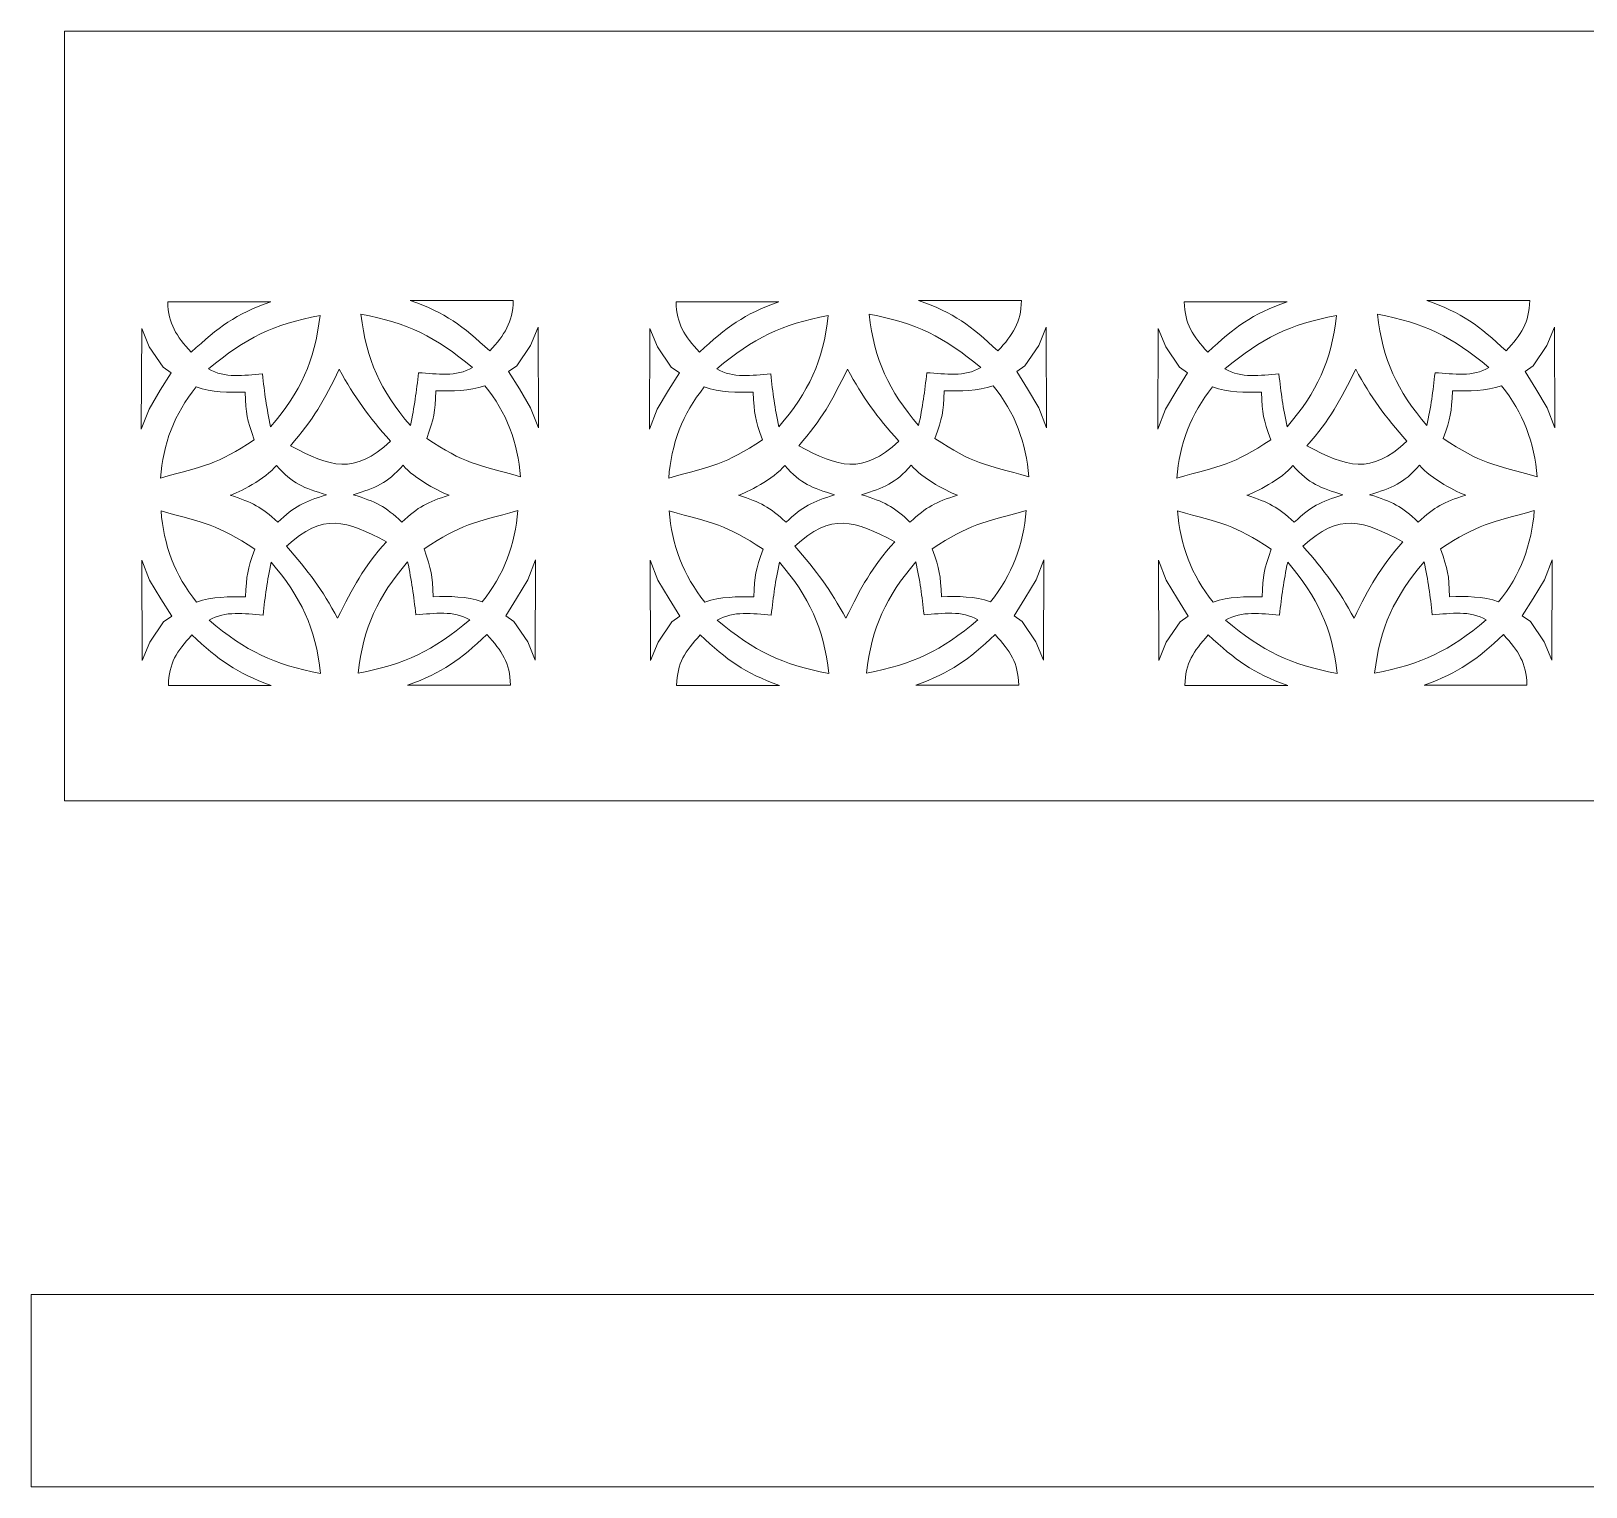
# Model space of a CAD drawing. Header units: millimetres. Extents: x -3017 to 373, y -1230 to 1400.
# Drawn here: x -3016.8 to -2612.7, y 1021.7 to 1399.9 of the extents above; entities that cross this region are included whole.
import ezdxf

# ---------------------------------------------------------------- set-up
doc = ezdxf.new("R2010")
doc.units = ezdxf.units.MM
doc.header["$MEASUREMENT"] = 0
doc.layers.add('Katman 1', color=7, linetype='Continuous')

msp = doc.modelspace()

# ---------------------------------------------------------------- linework, layer by layer
at = {"layer": 'Katman 1', "color": 250, "lineweight": 20}
for points in [[(-3008.1438, 1199.8925), (-1808.1438, 1199.8925), (-1808.1438, 1399.8925), (-3008.1438, 1399.8925), (-3008.1438, 1199.8925)], [(-3016.7905, 1021.6615), (-1916.7905, 1021.6615), (-1916.7905, 1071.6615), (-3016.7905, 1071.6615), (-3016.7905, 1021.6615)]]:
    msp.add_lwpolyline(points, close=True, dxfattribs=at)
for points, knots in [([(-2981.2699, 1329.554), (-2981.1196, 1323.7486), (-2979.0836, 1320.7502), (-2975.1626, 1316.4592), (-2968.0795, 1323.0086), (-2963.7326, 1326.3185), (-2954.511, 1329.5551), (-2954.511, 1329.5551), (-2964.4711, 1329.5551), (-2964.4711, 1329.5551), (-2964.4711, 1329.5551), (-2974.8589, 1329.5598), (-2974.8589, 1329.5598), (-2974.8589, 1329.5598), (-2981.2699, 1329.554), (-2981.2699, 1329.554)], [0, 0, 0, 0, 0.2, 0.2, 0.2, 0.4, 0.4, 0.4, 0.6, 0.6, 0.6, 0.8, 0.8, 0.8, 1, 1, 1, 1]), ([(-2891.4763, 1329.8925), (-2891.6264, 1324.0871), (-2893.6625, 1321.0887), (-2897.5834, 1316.7977), (-2904.6666, 1323.3471), (-2909.0134, 1326.657), (-2918.2351, 1329.8936), (-2918.2351, 1329.8936), (-2908.2749, 1329.8936), (-2908.2749, 1329.8936), (-2908.2749, 1329.8936), (-2897.8872, 1329.8983), (-2897.8872, 1329.8983), (-2897.8872, 1329.8983), (-2891.4763, 1329.8925), (-2891.4763, 1329.8925)], [0, 0, 0, 0, 0.2, 0.2, 0.2, 0.4, 0.4, 0.4, 0.6, 0.6, 0.6, 0.8, 0.8, 0.8, 1, 1, 1, 1]), ([(-2849.1702, 1329.554), (-2849.02, 1323.7486), (-2846.984, 1320.7502), (-2843.063, 1316.4592), (-2835.9799, 1323.0086), (-2831.633, 1326.3185), (-2822.4114, 1329.5551), (-2822.4114, 1329.5551), (-2832.3715, 1329.5551), (-2832.3715, 1329.5551), (-2832.3715, 1329.5551), (-2842.7593, 1329.5598), (-2842.7593, 1329.5598), (-2842.7593, 1329.5598), (-2849.1702, 1329.554), (-2849.1702, 1329.554)], [0, 0, 0, 0, 0.2, 0.2, 0.2, 0.4, 0.4, 0.4, 0.6, 0.6, 0.6, 0.8, 0.8, 0.8, 1, 1, 1, 1]), ([(-2759.3766, 1329.8925), (-2759.5268, 1324.0871), (-2761.5629, 1321.0887), (-2765.4838, 1316.7977), (-2772.567, 1323.3471), (-2776.9138, 1326.657), (-2786.1355, 1329.8936), (-2786.1355, 1329.8936), (-2776.1753, 1329.8936), (-2776.1753, 1329.8936), (-2776.1753, 1329.8936), (-2765.7876, 1329.8983), (-2765.7876, 1329.8983), (-2765.7876, 1329.8983), (-2759.3766, 1329.8925), (-2759.3766, 1329.8925)], [0, 0, 0, 0, 0.2, 0.2, 0.2, 0.4, 0.4, 0.4, 0.6, 0.6, 0.6, 0.8, 0.8, 0.8, 1, 1, 1, 1]), ([(-2717.0706, 1329.554), (-2716.9203, 1323.7486), (-2714.8843, 1320.7502), (-2710.9633, 1316.4592), (-2703.8802, 1323.0086), (-2699.5333, 1326.3185), (-2690.3117, 1329.5551), (-2690.3117, 1329.5551), (-2700.2718, 1329.5551), (-2700.2718, 1329.5551), (-2700.2718, 1329.5551), (-2710.6596, 1329.5598), (-2710.6596, 1329.5598), (-2710.6596, 1329.5598), (-2717.0706, 1329.554), (-2717.0706, 1329.554)], [0, 0, 0, 0, 0.2, 0.2, 0.2, 0.4, 0.4, 0.4, 0.6, 0.6, 0.6, 0.8, 0.8, 0.8, 1, 1, 1, 1]), ([(-2627.277, 1329.8925), (-2627.4271, 1324.0871), (-2629.4632, 1321.0887), (-2633.3841, 1316.7977), (-2640.4673, 1323.3471), (-2644.8141, 1326.657), (-2654.0358, 1329.8936), (-2654.0358, 1329.8936), (-2644.0756, 1329.8936), (-2644.0756, 1329.8936), (-2644.0756, 1329.8936), (-2633.6879, 1329.8983), (-2633.6879, 1329.8983), (-2633.6879, 1329.8983), (-2627.277, 1329.8925), (-2627.277, 1329.8925)], [0, 0, 0, 0, 0.2, 0.2, 0.2, 0.4, 0.4, 0.4, 0.6, 0.6, 0.6, 0.8, 0.8, 0.8, 1, 1, 1, 1]), ([(-2970.6791, 1312.1449), (-2966.4676, 1309.6145), (-2961.5545, 1310.5038), (-2956.6569, 1310.809), (-2956.1239, 1305.9442), (-2955.5835, 1301.9396), (-2954.5284, 1297.0673), (-2946.7489, 1306.2589), (-2943.0672, 1313.976), (-2941.6776, 1326.0031), (-2953.9097, 1323.7037), (-2961.0376, 1320.1971), (-2970.6791, 1312.1449)], [0, 0, 0, 0, 0.25, 0.25, 0.25, 0.5, 0.5, 0.5, 0.75, 0.75, 0.75, 1, 1, 1, 1]), ([(-2902.0671, 1312.4834), (-2906.2786, 1309.953), (-2911.1915, 1310.8423), (-2916.0892, 1311.1475), (-2916.6222, 1306.2827), (-2917.1625, 1302.2781), (-2918.2178, 1297.4057), (-2925.9972, 1306.5974), (-2929.679, 1314.3145), (-2931.0684, 1326.3416), (-2918.8364, 1324.0422), (-2911.7085, 1320.5356), (-2902.0671, 1312.4834)], [0, 0, 0, 0, 0.25, 0.25, 0.25, 0.5, 0.5, 0.5, 0.75, 0.75, 0.75, 1, 1, 1, 1]), ([(-2838.5794, 1312.1449), (-2834.3679, 1309.6145), (-2829.4549, 1310.5038), (-2824.5573, 1310.809), (-2824.0242, 1305.9442), (-2823.4839, 1301.9396), (-2822.4287, 1297.0673), (-2814.6493, 1306.2589), (-2810.9675, 1313.976), (-2809.578, 1326.0031), (-2821.81, 1323.7037), (-2828.9379, 1320.1971), (-2838.5794, 1312.1449)], [0, 0, 0, 0, 0.25, 0.25, 0.25, 0.5, 0.5, 0.5, 0.75, 0.75, 0.75, 1, 1, 1, 1]), ([(-2769.9674, 1312.4834), (-2774.1789, 1309.953), (-2779.0919, 1310.8423), (-2783.9896, 1311.1475), (-2784.5225, 1306.2827), (-2785.0629, 1302.2781), (-2786.1181, 1297.4057), (-2793.8976, 1306.5974), (-2797.5793, 1314.3145), (-2798.9688, 1326.3416), (-2786.7367, 1324.0422), (-2779.6088, 1320.5356), (-2769.9674, 1312.4834)], [0, 0, 0, 0, 0.25, 0.25, 0.25, 0.5, 0.5, 0.5, 0.75, 0.75, 0.75, 1, 1, 1, 1]), ([(-2706.4798, 1312.1449), (-2702.2683, 1309.6145), (-2697.3552, 1310.5038), (-2692.4576, 1310.809), (-2691.9246, 1305.9442), (-2691.3842, 1301.9396), (-2690.3291, 1297.0673), (-2682.5496, 1306.2589), (-2678.8679, 1313.976), (-2677.4784, 1326.0031), (-2689.7104, 1323.7037), (-2696.8383, 1320.1971), (-2706.4798, 1312.1449)], [0, 0, 0, 0, 0.25, 0.25, 0.25, 0.5, 0.5, 0.5, 0.75, 0.75, 0.75, 1, 1, 1, 1]), ([(-2637.8678, 1312.4834), (-2642.0793, 1309.953), (-2646.9922, 1310.8423), (-2651.8899, 1311.1475), (-2652.4229, 1306.2827), (-2652.9632, 1302.2781), (-2654.0185, 1297.4057), (-2661.7979, 1306.5974), (-2665.4797, 1314.3145), (-2666.8691, 1326.3416), (-2654.6371, 1324.0422), (-2647.5092, 1320.5356), (-2637.8678, 1312.4834)], [0, 0, 0, 0, 0.25, 0.25, 0.25, 0.5, 0.5, 0.5, 0.75, 0.75, 0.75, 1, 1, 1, 1]), ([(-2988.0465, 1322.6207), (-2988.0465, 1322.6207), (-2988.1438, 1296.5106), (-2988.1438, 1296.5106), (-2988.1438, 1296.5106), (-2986.1303, 1301.7038), (-2986.1303, 1301.7038), (-2986.1303, 1301.7038), (-2983.2058, 1306.5882), (-2983.2058, 1306.5882), (-2983.2058, 1306.5882), (-2980.3889, 1311.08), (-2980.3889, 1311.08), (-2980.3889, 1311.08), (-2982.5026, 1312.5886), (-2982.5026, 1312.5886), (-2982.5026, 1312.5886), (-2986.0847, 1317.8627), (-2986.0847, 1317.8627), (-2986.0847, 1317.8627), (-2988.0465, 1322.6207), (-2988.0465, 1322.6207)], [0, 0, 0, 0, 0.14285714, 0.14285714, 0.14285714, 0.28571429, 0.28571429, 0.28571429, 0.42857143, 0.42857143, 0.42857143, 0.57142857, 0.57142857, 0.57142857, 0.71428571, 0.71428571, 0.71428571, 0.85714286, 0.85714286, 0.85714286, 1, 1, 1, 1]), ([(-2885.0383, 1322.9592), (-2885.0383, 1322.9592), (-2884.941, 1296.8491), (-2884.941, 1296.8491), (-2884.941, 1296.8491), (-2886.9544, 1302.0423), (-2886.9544, 1302.0423), (-2886.9544, 1302.0423), (-2889.879, 1306.9267), (-2889.879, 1306.9267), (-2889.879, 1306.9267), (-2892.6958, 1311.4185), (-2892.6958, 1311.4185), (-2892.6958, 1311.4185), (-2890.5821, 1312.9271), (-2890.5821, 1312.9271), (-2890.5821, 1312.9271), (-2887.0001, 1318.2012), (-2887.0001, 1318.2012), (-2887.0001, 1318.2012), (-2885.0383, 1322.9592), (-2885.0383, 1322.9592)], [0, 0, 0, 0, 0.14285714, 0.14285714, 0.14285714, 0.28571429, 0.28571429, 0.28571429, 0.42857143, 0.42857143, 0.42857143, 0.57142857, 0.57142857, 0.57142857, 0.71428571, 0.71428571, 0.71428571, 0.85714286, 0.85714286, 0.85714286, 1, 1, 1, 1]), ([(-2855.9468, 1322.6207), (-2855.9468, 1322.6207), (-2856.0442, 1296.5106), (-2856.0442, 1296.5106), (-2856.0442, 1296.5106), (-2854.0307, 1301.7038), (-2854.0307, 1301.7038), (-2854.0307, 1301.7038), (-2851.1061, 1306.5882), (-2851.1061, 1306.5882), (-2851.1061, 1306.5882), (-2848.2893, 1311.08), (-2848.2893, 1311.08), (-2848.2893, 1311.08), (-2850.403, 1312.5886), (-2850.403, 1312.5886), (-2850.403, 1312.5886), (-2853.9851, 1317.8627), (-2853.9851, 1317.8627), (-2853.9851, 1317.8627), (-2855.9468, 1322.6207), (-2855.9468, 1322.6207)], [0, 0, 0, 0, 0.14285714, 0.14285714, 0.14285714, 0.28571429, 0.28571429, 0.28571429, 0.42857143, 0.42857143, 0.42857143, 0.57142857, 0.57142857, 0.57142857, 0.71428571, 0.71428571, 0.71428571, 0.85714286, 0.85714286, 0.85714286, 1, 1, 1, 1]), ([(-2752.9386, 1322.9592), (-2752.9386, 1322.9592), (-2752.8413, 1296.8491), (-2752.8413, 1296.8491), (-2752.8413, 1296.8491), (-2754.8548, 1302.0423), (-2754.8548, 1302.0423), (-2754.8548, 1302.0423), (-2757.7794, 1306.9267), (-2757.7794, 1306.9267), (-2757.7794, 1306.9267), (-2760.5962, 1311.4185), (-2760.5962, 1311.4185), (-2760.5962, 1311.4185), (-2758.4825, 1312.9271), (-2758.4825, 1312.9271), (-2758.4825, 1312.9271), (-2754.9004, 1318.2012), (-2754.9004, 1318.2012), (-2754.9004, 1318.2012), (-2752.9386, 1322.9592), (-2752.9386, 1322.9592)], [0, 0, 0, 0, 0.14285714, 0.14285714, 0.14285714, 0.28571429, 0.28571429, 0.28571429, 0.42857143, 0.42857143, 0.42857143, 0.57142857, 0.57142857, 0.57142857, 0.71428571, 0.71428571, 0.71428571, 0.85714286, 0.85714286, 0.85714286, 1, 1, 1, 1]), ([(-2723.8472, 1322.6207), (-2723.8472, 1322.6207), (-2723.9445, 1296.5106), (-2723.9445, 1296.5106), (-2723.9445, 1296.5106), (-2721.931, 1301.7038), (-2721.931, 1301.7038), (-2721.931, 1301.7038), (-2719.0065, 1306.5882), (-2719.0065, 1306.5882), (-2719.0065, 1306.5882), (-2716.1896, 1311.08), (-2716.1896, 1311.08), (-2716.1896, 1311.08), (-2718.3033, 1312.5886), (-2718.3033, 1312.5886), (-2718.3033, 1312.5886), (-2721.8854, 1317.8627), (-2721.8854, 1317.8627), (-2721.8854, 1317.8627), (-2723.8472, 1322.6207), (-2723.8472, 1322.6207)], [0, 0, 0, 0, 0.14285714, 0.14285714, 0.14285714, 0.28571429, 0.28571429, 0.28571429, 0.42857143, 0.42857143, 0.42857143, 0.57142857, 0.57142857, 0.57142857, 0.71428571, 0.71428571, 0.71428571, 0.85714286, 0.85714286, 0.85714286, 1, 1, 1, 1]), ([(-2620.839, 1322.9592), (-2620.839, 1322.9592), (-2620.7417, 1296.8491), (-2620.7417, 1296.8491), (-2620.7417, 1296.8491), (-2622.7552, 1302.0423), (-2622.7552, 1302.0423), (-2622.7552, 1302.0423), (-2625.6797, 1306.9267), (-2625.6797, 1306.9267), (-2625.6797, 1306.9267), (-2628.4965, 1311.4185), (-2628.4965, 1311.4185), (-2628.4965, 1311.4185), (-2626.3828, 1312.9271), (-2626.3828, 1312.9271), (-2626.3828, 1312.9271), (-2622.8008, 1318.2012), (-2622.8008, 1318.2012), (-2622.8008, 1318.2012), (-2620.839, 1322.9592), (-2620.839, 1322.9592)], [0, 0, 0, 0, 0.14285714, 0.14285714, 0.14285714, 0.28571429, 0.28571429, 0.28571429, 0.42857143, 0.42857143, 0.42857143, 0.57142857, 0.57142857, 0.57142857, 0.71428571, 0.71428571, 0.71428571, 0.85714286, 0.85714286, 0.85714286, 1, 1, 1, 1]), ([(-2949.3846, 1292.1729), (-2943.3697, 1298.9537), (-2940.6875, 1303.9486), (-2936.697, 1312.0575), (-2932.7289, 1304.6885), (-2929.0518, 1299.7139), (-2923.3929, 1293.3609), (-2932.8463, 1284.4765), (-2939.0204, 1286.6574), (-2949.3846, 1292.1729)], [0, 0, 0, 0, 0.33333333, 0.33333333, 0.33333333, 0.66666667, 0.66666667, 0.66666667, 1, 1, 1, 1]), ([(-2817.285, 1292.1729), (-2811.27, 1298.9537), (-2808.5879, 1303.9486), (-2804.5973, 1312.0575), (-2800.6293, 1304.6885), (-2796.9522, 1299.7139), (-2791.2932, 1293.3609), (-2800.7466, 1284.4765), (-2806.9207, 1286.6574), (-2817.285, 1292.1729)], [0, 0, 0, 0, 0.33333333, 0.33333333, 0.33333333, 0.66666667, 0.66666667, 0.66666667, 1, 1, 1, 1]), ([(-2685.1853, 1292.1729), (-2679.1704, 1298.9537), (-2676.4882, 1303.9486), (-2672.4977, 1312.0575), (-2668.5296, 1304.6885), (-2664.8525, 1299.7139), (-2659.1936, 1293.3609), (-2668.647, 1284.4765), (-2674.8211, 1286.6574), (-2685.1853, 1292.1729)], [0, 0, 0, 0, 0.33333333, 0.33333333, 0.33333333, 0.66666667, 0.66666667, 0.66666667, 1, 1, 1, 1]), ([(-2973.9114, 1307.4324), (-2979.5678, 1300.5279), (-2982.52, 1292.495), (-2983.17, 1283.7704), (-2971.811, 1286.9697), (-2968.5394, 1287.1791), (-2958.7926, 1293.7295), (-2960.7516, 1299.2805), (-2960.9424, 1300.2534), (-2961.1762, 1306.1152), (-2965.4946, 1305.9918), (-2969.8085, 1306.0419), (-2973.9114, 1307.4324)], [0, 0, 0, 0, 0.25, 0.25, 0.25, 0.5, 0.5, 0.5, 0.75, 0.75, 0.75, 1, 1, 1, 1]), ([(-2898.8347, 1307.7709), (-2893.1782, 1300.8663), (-2890.2261, 1292.8335), (-2889.5761, 1284.1089), (-2900.9351, 1287.3082), (-2904.2068, 1287.5176), (-2913.9534, 1294.068), (-2911.9944, 1299.619), (-2911.8037, 1300.5919), (-2911.57, 1306.4537), (-2907.2516, 1306.3303), (-2902.9376, 1306.3804), (-2898.8347, 1307.7709)], [0, 0, 0, 0, 0.25, 0.25, 0.25, 0.5, 0.5, 0.5, 0.75, 0.75, 0.75, 1, 1, 1, 1]), ([(-2841.8118, 1307.4324), (-2847.4682, 1300.5279), (-2850.4203, 1292.495), (-2851.0704, 1283.7704), (-2839.7114, 1286.9697), (-2836.4397, 1287.1791), (-2826.693, 1293.7295), (-2828.652, 1299.2805), (-2828.8428, 1300.2534), (-2829.0765, 1306.1152), (-2833.3949, 1305.9918), (-2837.7088, 1306.0419), (-2841.8118, 1307.4324)], [0, 0, 0, 0, 0.25, 0.25, 0.25, 0.5, 0.5, 0.5, 0.75, 0.75, 0.75, 1, 1, 1, 1]), ([(-2766.7351, 1307.7709), (-2761.0785, 1300.8663), (-2758.1264, 1292.8335), (-2757.4765, 1284.1089), (-2768.8355, 1287.3082), (-2772.1071, 1287.5176), (-2781.8538, 1294.068), (-2779.8948, 1299.619), (-2779.7041, 1300.5919), (-2779.4703, 1306.4537), (-2775.1519, 1306.3303), (-2770.8379, 1306.3804), (-2766.7351, 1307.7709)], [0, 0, 0, 0, 0.25, 0.25, 0.25, 0.5, 0.5, 0.5, 0.75, 0.75, 0.75, 1, 1, 1, 1]), ([(-2709.7121, 1307.4324), (-2715.3686, 1300.5279), (-2718.3207, 1292.495), (-2718.9708, 1283.7704), (-2707.6117, 1286.9697), (-2704.3401, 1287.1791), (-2694.5933, 1293.7295), (-2696.5523, 1299.2805), (-2696.7431, 1300.2534), (-2696.9769, 1306.1152), (-2701.2953, 1305.9918), (-2705.6092, 1306.0419), (-2709.7121, 1307.4324)], [0, 0, 0, 0, 0.25, 0.25, 0.25, 0.5, 0.5, 0.5, 0.75, 0.75, 0.75, 1, 1, 1, 1]), ([(-2634.6355, 1307.7709), (-2628.9789, 1300.8663), (-2626.0268, 1292.8335), (-2625.3768, 1284.1089), (-2636.7358, 1287.3082), (-2640.0075, 1287.5176), (-2649.7542, 1294.068), (-2647.7952, 1299.619), (-2647.6044, 1300.5919), (-2647.3707, 1306.4537), (-2643.0523, 1306.3303), (-2638.7383, 1306.3804), (-2634.6355, 1307.7709)], [0, 0, 0, 0, 0.25, 0.25, 0.25, 0.5, 0.5, 0.5, 0.75, 0.75, 0.75, 1, 1, 1, 1]), ([(-2965.0063, 1279.3105), (-2959.1795, 1277.39), (-2957.0742, 1276.327), (-2952.6604, 1272.2691), (-2948.3672, 1276.4753), (-2945.902, 1277.5457), (-2940.0446, 1279.4049), (-2945.988, 1281.2444), (-2948.7395, 1282.2186), (-2953.0169, 1287.0342), (-2955.7173, 1283.6768), (-2963.1674, 1279.7573), (-2965.0063, 1279.3105)], [0, 0, 0, 0, 0.25, 0.25, 0.25, 0.5, 0.5, 0.5, 0.75, 0.75, 0.75, 1, 1, 1, 1]), ([(-2908.1161, 1279.3575), (-2913.9428, 1277.437), (-2916.0483, 1276.374), (-2920.462, 1272.3161), (-2924.7552, 1276.5223), (-2927.2204, 1277.5928), (-2933.0779, 1279.4519), (-2927.1343, 1281.2914), (-2924.3828, 1282.2656), (-2920.1056, 1287.0812), (-2917.4051, 1283.7238), (-2909.9551, 1279.8043), (-2908.1161, 1279.3575)], [0, 0, 0, 0, 0.25, 0.25, 0.25, 0.5, 0.5, 0.5, 0.75, 0.75, 0.75, 1, 1, 1, 1]), ([(-2832.9067, 1279.3105), (-2827.0799, 1277.39), (-2824.9745, 1276.327), (-2820.5607, 1272.2691), (-2816.2675, 1276.4753), (-2813.8024, 1277.5457), (-2807.9449, 1279.4049), (-2813.8884, 1281.2444), (-2816.6399, 1282.2186), (-2820.9172, 1287.0342), (-2823.6176, 1283.6768), (-2831.0677, 1279.7573), (-2832.9067, 1279.3105)], [0, 0, 0, 0, 0.25, 0.25, 0.25, 0.5, 0.5, 0.5, 0.75, 0.75, 0.75, 1, 1, 1, 1]), ([(-2776.0164, 1279.3575), (-2781.8432, 1277.437), (-2783.9486, 1276.374), (-2788.3624, 1272.3161), (-2792.6555, 1276.5223), (-2795.1207, 1277.5928), (-2800.9782, 1279.4519), (-2795.0347, 1281.2914), (-2792.2832, 1282.2656), (-2788.0059, 1287.0812), (-2785.3054, 1283.7238), (-2777.8554, 1279.8043), (-2776.0164, 1279.3575)], [0, 0, 0, 0, 0.25, 0.25, 0.25, 0.5, 0.5, 0.5, 0.75, 0.75, 0.75, 1, 1, 1, 1]), ([(-2700.8071, 1279.3105), (-2694.9802, 1277.39), (-2692.8749, 1276.327), (-2688.4611, 1272.2691), (-2684.1679, 1276.4753), (-2681.7028, 1277.5457), (-2675.8453, 1279.4049), (-2681.7887, 1281.2444), (-2684.5402, 1282.2186), (-2688.8176, 1287.0342), (-2691.518, 1283.6768), (-2698.9681, 1279.7573), (-2700.8071, 1279.3105)], [0, 0, 0, 0, 0.25, 0.25, 0.25, 0.5, 0.5, 0.5, 0.75, 0.75, 0.75, 1, 1, 1, 1]), ([(-2643.9168, 1279.3575), (-2649.7435, 1277.437), (-2651.849, 1276.374), (-2656.2627, 1272.3161), (-2660.5559, 1276.5223), (-2663.0211, 1277.5928), (-2668.8786, 1279.4519), (-2662.935, 1281.2914), (-2660.1835, 1282.2656), (-2655.9063, 1287.0812), (-2653.2058, 1283.7238), (-2645.7558, 1279.8043), (-2643.9168, 1279.3575)], [0, 0, 0, 0, 0.25, 0.25, 0.25, 0.5, 0.5, 0.5, 0.75, 0.75, 0.75, 1, 1, 1, 1]), ([(-2973.7608, 1251.552), (-2979.4174, 1258.4566), (-2982.3695, 1266.4895), (-2983.0195, 1275.2141), (-2971.6604, 1272.0147), (-2968.3889, 1271.8054), (-2958.6421, 1265.2549), (-2960.6011, 1259.704), (-2960.7919, 1258.731), (-2961.0256, 1252.8693), (-2965.3441, 1252.9926), (-2969.658, 1252.9426), (-2973.7608, 1251.552)], [0, 0, 0, 0, 0.25, 0.25, 0.25, 0.5, 0.5, 0.5, 0.75, 0.75, 0.75, 1, 1, 1, 1]), ([(-2924.4339, 1267.2229), (-2930.4489, 1260.4421), (-2933.131, 1255.4472), (-2937.1216, 1247.3383), (-2941.0895, 1254.7073), (-2944.7667, 1259.6819), (-2950.4255, 1266.0349), (-2940.9722, 1274.9193), (-2934.7981, 1272.7384), (-2924.4339, 1267.2229)], [0, 0, 0, 0, 0.33333333, 0.33333333, 0.33333333, 0.66666667, 0.66666667, 0.66666667, 1, 1, 1, 1]), ([(-2899.5496, 1251.6355), (-2893.8932, 1258.54), (-2890.9411, 1266.5729), (-2890.291, 1275.2975), (-2901.65, 1272.0981), (-2904.9216, 1271.8888), (-2914.6684, 1265.3384), (-2912.7094, 1259.7874), (-2912.5186, 1258.8145), (-2912.2849, 1252.9527), (-2907.9664, 1253.076), (-2903.6526, 1253.026), (-2899.5496, 1251.6355)], [0, 0, 0, 0, 0.25, 0.25, 0.25, 0.5, 0.5, 0.5, 0.75, 0.75, 0.75, 1, 1, 1, 1]), ([(-2841.6612, 1251.552), (-2847.3177, 1258.4566), (-2850.2699, 1266.4895), (-2850.9198, 1275.2141), (-2839.5608, 1272.0147), (-2836.2893, 1271.8054), (-2826.5425, 1265.2549), (-2828.5015, 1259.704), (-2828.6923, 1258.731), (-2828.926, 1252.8693), (-2833.2445, 1252.9926), (-2837.5584, 1252.9426), (-2841.6612, 1251.552)], [0, 0, 0, 0, 0.25, 0.25, 0.25, 0.5, 0.5, 0.5, 0.75, 0.75, 0.75, 1, 1, 1, 1]), ([(-2792.3343, 1267.2229), (-2798.3492, 1260.4421), (-2801.0314, 1255.4472), (-2805.0219, 1247.3383), (-2808.9898, 1254.7073), (-2812.6671, 1259.6819), (-2818.3259, 1266.0349), (-2808.8725, 1274.9193), (-2802.6985, 1272.7384), (-2792.3343, 1267.2229)], [0, 0, 0, 0, 0.33333333, 0.33333333, 0.33333333, 0.66666667, 0.66666667, 0.66666667, 1, 1, 1, 1]), ([(-2767.45, 1251.6355), (-2761.7935, 1258.54), (-2758.8414, 1266.5729), (-2758.1913, 1275.2975), (-2769.5504, 1272.0981), (-2772.822, 1271.8888), (-2782.5688, 1265.3384), (-2780.6098, 1259.7874), (-2780.419, 1258.8145), (-2780.1852, 1252.9527), (-2775.8668, 1253.076), (-2771.5529, 1253.026), (-2767.45, 1251.6355)], [0, 0, 0, 0, 0.25, 0.25, 0.25, 0.5, 0.5, 0.5, 0.75, 0.75, 0.75, 1, 1, 1, 1]), ([(-2709.5615, 1251.552), (-2715.2181, 1258.4566), (-2718.1702, 1266.4895), (-2718.8202, 1275.2141), (-2707.4612, 1272.0147), (-2704.1896, 1271.8054), (-2694.4428, 1265.2549), (-2696.4018, 1259.704), (-2696.5927, 1258.731), (-2696.8263, 1252.8693), (-2701.1448, 1252.9926), (-2705.4587, 1252.9426), (-2709.5615, 1251.552)], [0, 0, 0, 0, 0.25, 0.25, 0.25, 0.5, 0.5, 0.5, 0.75, 0.75, 0.75, 1, 1, 1, 1]), ([(-2660.2346, 1267.2229), (-2666.2496, 1260.4421), (-2668.9317, 1255.4472), (-2672.9223, 1247.3383), (-2676.8902, 1254.7073), (-2680.5674, 1259.6819), (-2686.2262, 1266.0349), (-2676.7729, 1274.9193), (-2670.5989, 1272.7384), (-2660.2346, 1267.2229)], [0, 0, 0, 0, 0.33333333, 0.33333333, 0.33333333, 0.66666667, 0.66666667, 0.66666667, 1, 1, 1, 1]), ([(-2635.3503, 1251.6355), (-2629.6939, 1258.54), (-2626.7418, 1266.5729), (-2626.0917, 1275.2975), (-2637.4507, 1272.0981), (-2640.7224, 1271.8888), (-2650.4691, 1265.3384), (-2648.5101, 1259.7874), (-2648.3193, 1258.8145), (-2648.0856, 1252.9527), (-2643.7671, 1253.076), (-2639.4533, 1253.026), (-2635.3503, 1251.6355)], [0, 0, 0, 0, 0.25, 0.25, 0.25, 0.5, 0.5, 0.5, 0.75, 0.75, 0.75, 1, 1, 1, 1]), ([(-2987.8959, 1236.3638), (-2987.8959, 1236.3638), (-2987.9933, 1262.4738), (-2987.9933, 1262.4738), (-2987.9933, 1262.4738), (-2985.9798, 1257.2807), (-2985.9798, 1257.2807), (-2985.9798, 1257.2807), (-2983.0552, 1252.3962), (-2983.0552, 1252.3962), (-2983.0552, 1252.3962), (-2980.2385, 1247.9044), (-2980.2385, 1247.9044), (-2980.2385, 1247.9044), (-2982.3522, 1246.3959), (-2982.3522, 1246.3959), (-2982.3522, 1246.3959), (-2985.9341, 1241.1218), (-2985.9341, 1241.1218), (-2985.9341, 1241.1218), (-2987.8959, 1236.3638), (-2987.8959, 1236.3638)], [0, 0, 0, 0, 0.14285714, 0.14285714, 0.14285714, 0.28571429, 0.28571429, 0.28571429, 0.42857143, 0.42857143, 0.42857143, 0.57142857, 0.57142857, 0.57142857, 0.71428571, 0.71428571, 0.71428571, 0.85714286, 0.85714286, 0.85714286, 1, 1, 1, 1]), ([(-2970.5285, 1246.8396), (-2966.317, 1249.37), (-2961.404, 1248.4807), (-2956.5063, 1248.1754), (-2955.9734, 1253.0402), (-2955.433, 1257.0448), (-2954.3778, 1261.9172), (-2946.5984, 1252.7255), (-2942.9166, 1245.0084), (-2941.5272, 1232.9813), (-2953.7592, 1235.2808), (-2960.8871, 1238.7873), (-2970.5285, 1246.8396)], [0, 0, 0, 0, 0.25, 0.25, 0.25, 0.5, 0.5, 0.5, 0.75, 0.75, 0.75, 1, 1, 1, 1]), ([(-2902.7819, 1246.923), (-2906.9934, 1249.4534), (-2911.9065, 1248.5641), (-2916.8041, 1248.2589), (-2917.3372, 1253.1236), (-2917.8775, 1257.1283), (-2918.9328, 1262.0006), (-2926.7121, 1252.8089), (-2930.3939, 1245.0919), (-2931.7834, 1233.0648), (-2919.5514, 1235.3642), (-2912.4235, 1238.8708), (-2902.7819, 1246.923)], [0, 0, 0, 0, 0.25, 0.25, 0.25, 0.5, 0.5, 0.5, 0.75, 0.75, 0.75, 1, 1, 1, 1]), ([(-2885.7533, 1236.4472), (-2885.7533, 1236.4472), (-2885.6559, 1262.5573), (-2885.6559, 1262.5573), (-2885.6559, 1262.5573), (-2887.6694, 1257.3641), (-2887.6694, 1257.3641), (-2887.6694, 1257.3641), (-2890.594, 1252.4797), (-2890.594, 1252.4797), (-2890.594, 1252.4797), (-2893.4107, 1247.9878), (-2893.4107, 1247.9878), (-2893.4107, 1247.9878), (-2891.297, 1246.4793), (-2891.297, 1246.4793), (-2891.297, 1246.4793), (-2887.715, 1241.2052), (-2887.715, 1241.2052), (-2887.715, 1241.2052), (-2885.7533, 1236.4472), (-2885.7533, 1236.4472)], [0, 0, 0, 0, 0.14285714, 0.14285714, 0.14285714, 0.28571429, 0.28571429, 0.28571429, 0.42857143, 0.42857143, 0.42857143, 0.57142857, 0.57142857, 0.57142857, 0.71428571, 0.71428571, 0.71428571, 0.85714286, 0.85714286, 0.85714286, 1, 1, 1, 1]), ([(-2855.7963, 1236.3638), (-2855.7963, 1236.3638), (-2855.8937, 1262.4738), (-2855.8937, 1262.4738), (-2855.8937, 1262.4738), (-2853.8802, 1257.2807), (-2853.8802, 1257.2807), (-2853.8802, 1257.2807), (-2850.9555, 1252.3962), (-2850.9555, 1252.3962), (-2850.9555, 1252.3962), (-2848.1388, 1247.9044), (-2848.1388, 1247.9044), (-2848.1388, 1247.9044), (-2850.2525, 1246.3959), (-2850.2525, 1246.3959), (-2850.2525, 1246.3959), (-2853.8345, 1241.1218), (-2853.8345, 1241.1218), (-2853.8345, 1241.1218), (-2855.7963, 1236.3638), (-2855.7963, 1236.3638)], [0, 0, 0, 0, 0.14285714, 0.14285714, 0.14285714, 0.28571429, 0.28571429, 0.28571429, 0.42857143, 0.42857143, 0.42857143, 0.57142857, 0.57142857, 0.57142857, 0.71428571, 0.71428571, 0.71428571, 0.85714286, 0.85714286, 0.85714286, 1, 1, 1, 1]), ([(-2838.4289, 1246.8396), (-2834.2174, 1249.37), (-2829.3044, 1248.4807), (-2824.4067, 1248.1754), (-2823.8738, 1253.0402), (-2823.3334, 1257.0448), (-2822.2781, 1261.9172), (-2814.4987, 1252.7255), (-2810.817, 1245.0084), (-2809.4275, 1232.9813), (-2821.6595, 1235.2808), (-2828.7875, 1238.7873), (-2838.4289, 1246.8396)], [0, 0, 0, 0, 0.25, 0.25, 0.25, 0.5, 0.5, 0.5, 0.75, 0.75, 0.75, 1, 1, 1, 1]), ([(-2770.6823, 1246.923), (-2774.8938, 1249.4534), (-2779.8069, 1248.5641), (-2784.7045, 1248.2589), (-2785.2375, 1253.1236), (-2785.7779, 1257.1283), (-2786.8331, 1262.0006), (-2794.6125, 1252.8089), (-2798.2942, 1245.0919), (-2799.6837, 1233.0648), (-2787.4517, 1235.3642), (-2780.3238, 1238.8708), (-2770.6823, 1246.923)], [0, 0, 0, 0, 0.25, 0.25, 0.25, 0.5, 0.5, 0.5, 0.75, 0.75, 0.75, 1, 1, 1, 1]), ([(-2753.6536, 1236.4472), (-2753.6536, 1236.4472), (-2753.5563, 1262.5573), (-2753.5563, 1262.5573), (-2753.5563, 1262.5573), (-2755.5698, 1257.3641), (-2755.5698, 1257.3641), (-2755.5698, 1257.3641), (-2758.4943, 1252.4797), (-2758.4943, 1252.4797), (-2758.4943, 1252.4797), (-2761.3111, 1247.9878), (-2761.3111, 1247.9878), (-2761.3111, 1247.9878), (-2759.1974, 1246.4793), (-2759.1974, 1246.4793), (-2759.1974, 1246.4793), (-2755.6154, 1241.2052), (-2755.6154, 1241.2052), (-2755.6154, 1241.2052), (-2753.6536, 1236.4472), (-2753.6536, 1236.4472)], [0, 0, 0, 0, 0.14285714, 0.14285714, 0.14285714, 0.28571429, 0.28571429, 0.28571429, 0.42857143, 0.42857143, 0.42857143, 0.57142857, 0.57142857, 0.57142857, 0.71428571, 0.71428571, 0.71428571, 0.85714286, 0.85714286, 0.85714286, 1, 1, 1, 1]), ([(-2723.6966, 1236.3638), (-2723.6966, 1236.3638), (-2723.794, 1262.4738), (-2723.794, 1262.4738), (-2723.794, 1262.4738), (-2721.7806, 1257.2807), (-2721.7806, 1257.2807), (-2721.7806, 1257.2807), (-2718.8559, 1252.3962), (-2718.8559, 1252.3962), (-2718.8559, 1252.3962), (-2716.0392, 1247.9044), (-2716.0392, 1247.9044), (-2716.0392, 1247.9044), (-2718.1529, 1246.3959), (-2718.1529, 1246.3959), (-2718.1529, 1246.3959), (-2721.7348, 1241.1218), (-2721.7348, 1241.1218), (-2721.7348, 1241.1218), (-2723.6966, 1236.3638), (-2723.6966, 1236.3638)], [0, 0, 0, 0, 0.14285714, 0.14285714, 0.14285714, 0.28571429, 0.28571429, 0.28571429, 0.42857143, 0.42857143, 0.42857143, 0.57142857, 0.57142857, 0.57142857, 0.71428571, 0.71428571, 0.71428571, 0.85714286, 0.85714286, 0.85714286, 1, 1, 1, 1]), ([(-2706.3292, 1246.8396), (-2702.1177, 1249.37), (-2697.2048, 1248.4807), (-2692.3071, 1248.1754), (-2691.7741, 1253.0402), (-2691.2338, 1257.0448), (-2690.1785, 1261.9172), (-2682.3991, 1252.7255), (-2678.7173, 1245.0084), (-2677.3279, 1232.9813), (-2689.5599, 1235.2808), (-2696.6878, 1238.7873), (-2706.3292, 1246.8396)], [0, 0, 0, 0, 0.25, 0.25, 0.25, 0.5, 0.5, 0.5, 0.75, 0.75, 0.75, 1, 1, 1, 1]), ([(-2638.5827, 1246.923), (-2642.7942, 1249.4534), (-2647.7072, 1248.5641), (-2652.6048, 1248.2589), (-2653.1379, 1253.1236), (-2653.6782, 1257.1283), (-2654.7335, 1262.0006), (-2662.5128, 1252.8089), (-2666.1946, 1245.0919), (-2667.5841, 1233.0648), (-2655.3521, 1235.3642), (-2648.2242, 1238.8708), (-2638.5827, 1246.923)], [0, 0, 0, 0, 0.25, 0.25, 0.25, 0.5, 0.5, 0.5, 0.75, 0.75, 0.75, 1, 1, 1, 1]), ([(-2621.554, 1236.4472), (-2621.554, 1236.4472), (-2621.4567, 1262.5573), (-2621.4567, 1262.5573), (-2621.4567, 1262.5573), (-2623.4701, 1257.3641), (-2623.4701, 1257.3641), (-2623.4701, 1257.3641), (-2626.3947, 1252.4797), (-2626.3947, 1252.4797), (-2626.3947, 1252.4797), (-2629.2114, 1247.9878), (-2629.2114, 1247.9878), (-2629.2114, 1247.9878), (-2627.0977, 1246.4793), (-2627.0977, 1246.4793), (-2627.0977, 1246.4793), (-2623.5158, 1241.2052), (-2623.5158, 1241.2052), (-2623.5158, 1241.2052), (-2621.554, 1236.4472), (-2621.554, 1236.4472)], [0, 0, 0, 0, 0.14285714, 0.14285714, 0.14285714, 0.28571429, 0.28571429, 0.28571429, 0.42857143, 0.42857143, 0.42857143, 0.57142857, 0.57142857, 0.57142857, 0.71428571, 0.71428571, 0.71428571, 0.85714286, 0.85714286, 0.85714286, 1, 1, 1, 1]), ([(-2981.1193, 1229.9041), (-2980.9691, 1235.7095), (-2978.9332, 1238.7079), (-2975.0122, 1242.9989), (-2967.9289, 1236.4495), (-2963.5821, 1233.1396), (-2954.3606, 1229.903), (-2954.3606, 1229.903), (-2964.3207, 1229.903), (-2964.3207, 1229.903), (-2964.3207, 1229.903), (-2974.7084, 1229.8983), (-2974.7084, 1229.8983), (-2974.7084, 1229.8983), (-2981.1193, 1229.9041), (-2981.1193, 1229.9041)], [0, 0, 0, 0, 0.2, 0.2, 0.2, 0.4, 0.4, 0.4, 0.6, 0.6, 0.6, 0.8, 0.8, 0.8, 1, 1, 1, 1]), ([(-2892.1912, 1229.9876), (-2892.3414, 1235.793), (-2894.3774, 1238.7913), (-2898.2984, 1243.0823), (-2905.3815, 1236.5329), (-2909.7284, 1233.2231), (-2918.95, 1229.9864), (-2918.95, 1229.9864), (-2908.9899, 1229.9864), (-2908.9899, 1229.9864), (-2908.9899, 1229.9864), (-2898.6021, 1229.9817), (-2898.6021, 1229.9817), (-2898.6021, 1229.9817), (-2892.1912, 1229.9876), (-2892.1912, 1229.9876)], [0, 0, 0, 0, 0.2, 0.2, 0.2, 0.4, 0.4, 0.4, 0.6, 0.6, 0.6, 0.8, 0.8, 0.8, 1, 1, 1, 1]), ([(-2849.0197, 1229.9041), (-2848.8695, 1235.7095), (-2846.8335, 1238.7079), (-2842.9125, 1242.9989), (-2835.8293, 1236.4495), (-2831.4825, 1233.1396), (-2822.2609, 1229.903), (-2822.2609, 1229.903), (-2832.221, 1229.903), (-2832.221, 1229.903), (-2832.221, 1229.903), (-2842.6088, 1229.8983), (-2842.6088, 1229.8983), (-2842.6088, 1229.8983), (-2849.0197, 1229.9041), (-2849.0197, 1229.9041)], [0, 0, 0, 0, 0.2, 0.2, 0.2, 0.4, 0.4, 0.4, 0.6, 0.6, 0.6, 0.8, 0.8, 0.8, 1, 1, 1, 1]), ([(-2760.0915, 1229.9876), (-2760.2418, 1235.793), (-2762.2778, 1238.7913), (-2766.1988, 1243.0823), (-2773.2819, 1236.5329), (-2777.6288, 1233.2231), (-2786.8504, 1229.9864), (-2786.8504, 1229.9864), (-2776.8903, 1229.9864), (-2776.8903, 1229.9864), (-2776.8903, 1229.9864), (-2766.5025, 1229.9817), (-2766.5025, 1229.9817), (-2766.5025, 1229.9817), (-2760.0915, 1229.9876), (-2760.0915, 1229.9876)], [0, 0, 0, 0, 0.2, 0.2, 0.2, 0.4, 0.4, 0.4, 0.6, 0.6, 0.6, 0.8, 0.8, 0.8, 1, 1, 1, 1]), ([(-2716.92, 1229.9041), (-2716.7698, 1235.7095), (-2714.7339, 1238.7079), (-2710.8129, 1242.9989), (-2703.7297, 1236.4495), (-2699.3829, 1233.1396), (-2690.1613, 1229.903), (-2690.1613, 1229.903), (-2700.1214, 1229.903), (-2700.1214, 1229.903), (-2700.1214, 1229.903), (-2710.5092, 1229.8983), (-2710.5092, 1229.8983), (-2710.5092, 1229.8983), (-2716.92, 1229.9041), (-2716.92, 1229.9041)], [0, 0, 0, 0, 0.2, 0.2, 0.2, 0.4, 0.4, 0.4, 0.6, 0.6, 0.6, 0.8, 0.8, 0.8, 1, 1, 1, 1]), ([(-2627.9919, 1229.9876), (-2628.1421, 1235.793), (-2630.1781, 1238.7913), (-2634.0991, 1243.0823), (-2641.1822, 1236.5329), (-2645.5291, 1233.2231), (-2654.7507, 1229.9864), (-2654.7507, 1229.9864), (-2644.7906, 1229.9864), (-2644.7906, 1229.9864), (-2644.7906, 1229.9864), (-2634.4028, 1229.9817), (-2634.4028, 1229.9817), (-2634.4028, 1229.9817), (-2627.9919, 1229.9876), (-2627.9919, 1229.9876)], [0, 0, 0, 0, 0.2, 0.2, 0.2, 0.4, 0.4, 0.4, 0.6, 0.6, 0.6, 0.8, 0.8, 0.8, 1, 1, 1, 1])]:
    msp.add_open_spline(points, degree=3, knots=knots, dxfattribs=at)

doc.saveas('drawing.dxf')
